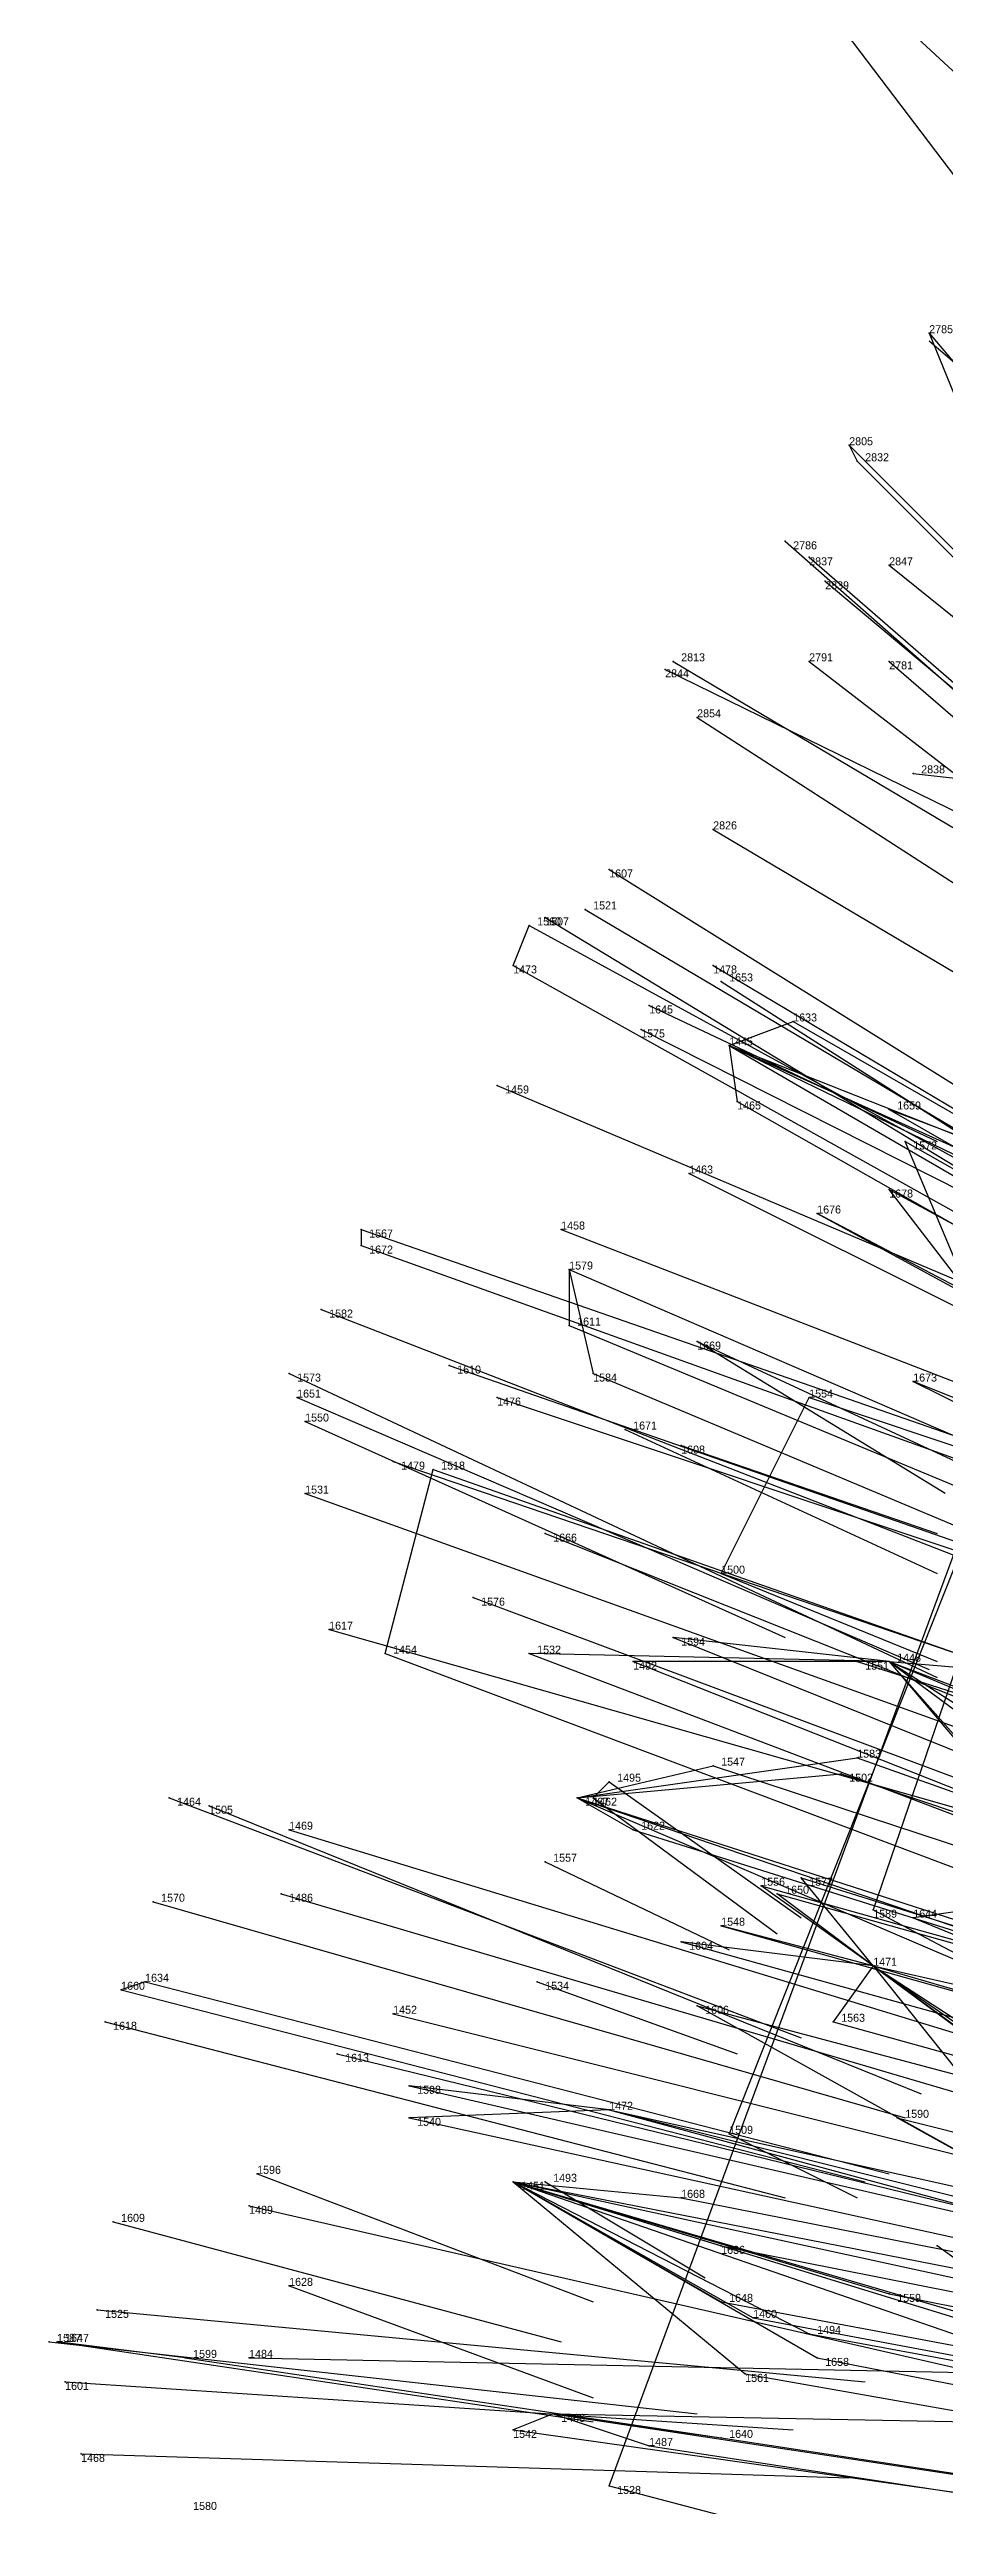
# Model space of a CAD drawing. Extents: x -0.5 to 0.59, y -0.5 to 0.58.
# Drawn here: x -0.491 to -0.379, y 0.0495 to 0.3565 of the extents above; entities that cross this region are included whole.
import ezdxf

# ---------------------------------------------------------------- set-up
doc = ezdxf.new("R2010")
doc.units = 0
for name, color, linetype in [('Facilities', 3, 'CONTINUOUS'), ('Facilities_lines', 3, 'CONTINUOUS'), ('Normals', 1, 'CONTINUOUS'), ('Source_points', 5, 'CONTINUOUS'), ('Text', 3, 'CONTINUOUS')]:
    doc.layers.add(name, color=color, linetype=linetype)

msp = doc.modelspace()

# ---------------------------------------------------------------- linework, layer by layer
at = {"layer": 'Facilities', "color": 3}
for p in [(-0.381, 0.321, -1.247), (-0.391, 0.307, -1.243), (-0.399, 0.295, -1.24), (-0.396, 0.293, -1.232), (-0.386, 0.292, -1.21), (-0.394, 0.29, -1.223), (-0.413, 0.28, -1.247), (-0.396, 0.28, -1.213), (-0.386, 0.28, -1.192), (-0.414, 0.279, -1.248), (-0.41, 0.273, -1.233), (-0.383, 0.266, -1.25), (-0.408, 0.259, -1.209), (-0.421, 0.254, -1.229), (-0.424, 0.249, -1.229), (-0.429, 0.248, -1.239), (-0.433, 0.242, -1.241), (-0.408, 0.242, -1.187), (-0.407, 0.24, -1.181), (-0.416, 0.237, -1.25), (-0.417, 0.234, -1.196), (-0.406, 0.232, -1.17), (-0.435, 0.227, -1.226), (-0.386, 0.224, -1.115), (-0.411, 0.216, -1.162), (-0.452, 0.209, -1.244), (-0.427, 0.209, -1.189), (-0.426, 0.204, -1.182), (-0.457, 0.199, -1.245), (-0.461, 0.191, -1.246), (-0.441, 0.192, -1.201), (-0.46, 0.188, -1.243), (-0.435, 0.188, -1.185), (-0.459, 0.185, -1.25), (-0.419, 0.184, -1.25), (-0.412, 0.182, -1.25), (-0.448, 0.18, -1.206), (-0.459, 0.176, -1.23), (-0.429, 0.171, -1.154), (-0.407, 0.166, -1.25), (-0.438, 0.163, -1.168), (-0.456, 0.159, -1.208), (-0.449, 0.156, -1.188), (-0.39, 0.155, -1.25), (-0.386, 0.155, -1.04), (-0.476, 0.138, -1.238), (-0.471, 0.137, -1.227), (-0.425, 0.138, -1.116), (-0.423, 0.138, -1.25), (-0.461, 0.134, -1.201), (-0.429, 0.13, -1.25), (-0.462, 0.126, -1.196), (-0.478, 0.125, -1.234), (-0.388, 0.117, -1.014), (-0.479, 0.115, -1.232), (-0.43, 0.115, -1.25), (-0.448, 0.111, -1.155), (-0.484, 0.11, -1.24), (-0.455, 0.106, -1.168), (-0.421, 0.099, -1.082), (-0.465, 0.091, -1.25), (-0.433, 0.09, -1.105), (-0.429, 0.09, -1.25), (-0.466, 0.087, -1.186), (-0.483, 0.085, -1.25), (-0.461, 0.077, -1.25), (-0.485, 0.074, -1.226), (-0.491, 0.07, -1.239), (-0.474, 0.068, -1.25), (-0.466, 0.068, -1.177), (-0.489, 0.065, -1.234), (-0.428, 0.061, -1.08), (-0.487, 0.056, -1.226), (-0.421, 0.052, -1.25)]:
    msp.add_point(p, dxfattribs=at)
at = {"layer": 'Facilities_lines', "color": 3}
for p, q in [((-0.381, 0.321, -1.247), (-0.368, 0.289, -1.25)), ((-0.391, 0.307, -1.243), (-0.39, 0.305, -1.25)), ((-0.421, 0.052, -1.25), (-0.34, 0.271, -1.25)), ((-0.433, 0.242, -1.241), (-0.431, 0.247, -1.242)), ((-0.346, 0.247, -1.25), (-0.406, 0.096, -1.25)), ((-0.346, 0.247, -1.25), (-0.388, 0.124, -1.25)), ((-0.406, 0.232, -1.17), (-0.398, 0.235, -1.157)), ((-0.406, 0.232, -1.17), (-0.405, 0.225, -1.158)), ((-0.406, 0.232, -1.17), (-0.338, 0.199, -0.98)), ((-0.406, 0.232, -1.17), (-0.335, 0.2, -0.975)), ((-0.406, 0.232, -1.17), (-0.33, 0.202, -0.968)), ((-0.386, 0.224, -1.115), (-0.304, 0.193, -0.9)), ((-0.376, 0.201, -1.067), (-0.384, 0.22, -1.105)), ((-0.376, 0.201, -1.067), (-0.386, 0.214, -1.104)), ((-0.452, 0.209, -1.244), (-0.452, 0.207, -1.242)), ((-0.376, 0.201, -1.067), (-0.395, 0.211, -1.12)), ((-0.426, 0.204, -1.182), (-0.423, 0.191, -1.161)), ((-0.426, 0.204, -1.182), (-0.426, 0.197, -1.173)), ((-0.379, 0.176, -1.044), (-0.41, 0.195, -1.135)), ((-0.407, 0.166, -1.25), (-0.396, 0.188, -1.25)), ((-0.338, 0.172, -0.949), (-0.383, 0.19, -1.069)), ((-0.449, 0.156, -1.188), (-0.443, 0.179, -1.194)), ((-0.386, 0.155, -1.04), (-0.413, 0.158, -1.104)), ((-0.386, 0.155, -1.04), (-0.431, 0.156, -1.145)), ((-0.386, 0.155, -1.04), (-0.418, 0.155, -1.115)), ((-0.386, 0.155, -1.04), (-0.364, 0.141, -0.976)), ((-0.386, 0.155, -1.04), (-0.359, 0.135, -0.959)), ((-0.386, 0.155, -1.04), (-0.358, 0.122, -0.945)), ((-0.386, 0.155, -1.04), (-0.378, 0.146, -1.014)), ((-0.386, 0.155, -1.04), (-0.35, 0.152, -0.955)), ((-0.386, 0.155, -1.04), (-0.338, 0.135, -0.909)), ((-0.425, 0.138, -1.116), (-0.39, 0.143, -1.039)), ((-0.425, 0.138, -1.116), (-0.408, 0.142, -1.08)), ((-0.425, 0.138, -1.116), (-0.392, 0.141, -1.04)), ((-0.423, 0.138, -1.25), (-0.421, 0.14, -1.25)), ((-0.425, 0.138, -1.116), (-0.36, 0.117, -0.946)), ((-0.425, 0.138, -1.116), (-0.369, 0.114, -0.964)), ((-0.425, 0.138, -1.116), (-0.418, 0.134, -1.097)), ((-0.388, 0.117, -1.014), (-0.402, 0.127, -1.054)), ((-0.388, 0.117, -1.014), (-0.4, 0.126, -1.049)), ((-0.388, 0.117, -1.014), (-0.397, 0.128, -1.042)), ((-0.376, 0.124, -1.25), (-0.383, 0.123, -1.25)), ((-0.388, 0.117, -1.014), (-0.412, 0.12, -1.072)), ((-0.388, 0.117, -1.014), (-0.407, 0.122, -1.063)), ((-0.388, 0.117, -1.014), (-0.393, 0.11, -1.02)), ((-0.388, 0.117, -1.014), (-0.365, 0.1, -0.947)), ((-0.388, 0.117, -1.014), (-0.362, 0.099, -0.937)), ((-0.388, 0.117, -1.014), (-0.376, 0.102, -0.974)), ((-0.388, 0.117, -1.014), (-0.368, 0.104, -0.958)), ((-0.388, 0.117, -1.014), (-0.358, 0.095, -0.925)), ((-0.388, 0.117, -1.014), (-0.304, 0.098, -0.798)), ((-0.479, 0.115, -1.232), (-0.482, 0.114, -1.239)), ((-0.367, 0.088, -0.942), (-0.41, 0.112, -1.062)), ((-0.421, 0.099, -1.082), (-0.446, 0.102, -1.143)), ((-0.421, 0.099, -1.082), (-0.446, 0.098, -1.14)), ((-0.421, 0.099, -1.082), (-0.369, 0.086, -0.947)), ((-0.421, 0.099, -1.082), (-0.336, 0.076, -0.86)), ((-0.367, 0.088, -0.942), (-0.385, 0.098, -0.992)), ((-0.433, 0.09, -1.105), (-0.403, 0.073, -1.025)), ((-0.433, 0.09, -1.105), (-0.368, 0.07, -0.938)), ((-0.433, 0.09, -1.105), (-0.396, 0.071, -1.005)), ((-0.433, 0.09, -1.105), (-0.386, 0.076, -0.983)), ((-0.433, 0.09, -1.105), (-0.404, 0.066, -1.023)), ((-0.433, 0.09, -1.105), (-0.407, 0.082, -1.038)), ((-0.433, 0.09, -1.105), (-0.407, 0.075, -1.035)), ((-0.433, 0.09, -1.105), (-0.395, 0.068, -1.001)), ((-0.433, 0.09, -1.105), (-0.412, 0.088, -1.054)), ((-0.433, 0.09, -1.105), (-0.355, 0.073, -0.906)), ((-0.433, 0.09, -1.105), (-0.351, 0.066, -0.894)), ((-0.433, 0.09, -1.105), (-0.349, 0.061, -0.884)), ((-0.204, -0.045, -1.25), (-0.38, 0.082, -1.25)), ((-0.474, 0.068, -1.25), (-0.49, 0.07, -1.25)), ((-0.428, 0.061, -1.08), (-0.433, 0.059, -1.093)), ((-0.428, 0.061, -1.08), (-0.416, 0.057, -1.05)), ((-0.428, 0.061, -1.08), (-0.376, 0.06, -0.951)), ((-0.428, 0.061, -1.08), (-0.407, 0.058, -1.027))]:
    msp.add_line(p, q, dxfattribs=at)
at = {"layer": 'Normals', "color": 1}
for p, q in [((-0.369, 0.329, -1.236), (-0.419, 0.395, -1.292)), ((-0.32, 0.3, -1.096), (-0.388, 0.363, -1.059)), ((-0.381, 0.321, -1.247), (-0.343, 0.276, -1.166)), ((-0.311, 0.26, -1.014), (-0.381, 0.32, -0.976)), ((-0.391, 0.307, -1.243), (-0.343, 0.259, -1.17)), ((-0.39, 0.305, -1.25), (-0.342, 0.257, -1.177)), ((-0.399, 0.295, -1.24), (-0.332, 0.236, -1.193)), ((-0.396, 0.293, -1.232), (-0.335, 0.24, -1.173)), ((-0.386, 0.292, -1.21), (-0.309, 0.23, -1.199)), ((-0.394, 0.29, -1.223), (-0.32, 0.228, -1.198)), ((-0.413, 0.28, -1.247), (-0.349, 0.242, -1.18)), ((-0.396, 0.28, -1.213), (-0.317, 0.219, -1.219)), ((-0.386, 0.28, -1.192), (-0.311, 0.215, -1.208)), ((-0.414, 0.279, -1.248), (-0.361, 0.253, -1.167)), ((-0.41, 0.273, -1.233), (-0.328, 0.22, -1.217)), ((-0.383, 0.266, -1.25), (-0.348, 0.262, -1.156)), ((-0.408, 0.259, -1.209), (-0.322, 0.208, -1.21)), ((-0.421, 0.254, -1.229), (-0.336, 0.201, -1.229)), ((-0.424, 0.249, -1.229), (-0.338, 0.198, -1.239)), ((-0.431, 0.247, -1.242), (-0.345, 0.2, -1.224)), ((-0.429, 0.248, -1.239), (-0.345, 0.197, -1.221)), ((-0.433, 0.242, -1.241), (-0.347, 0.194, -1.223)), ((-0.408, 0.242, -1.187), (-0.324, 0.192, -1.207)), ((-0.407, 0.24, -1.181), (-0.327, 0.189, -1.213)), ((-0.416, 0.237, -1.25), (-0.38, 0.22, -1.158)), ((-0.417, 0.234, -1.196), (-0.33, 0.19, -1.218)), ((-0.398, 0.235, -1.157), (-0.318, 0.189, -1.193)), ((-0.406, 0.232, -1.17), (-0.325, 0.185, -1.205)), ((-0.435, 0.227, -1.226), (-0.343, 0.188, -1.228)), ((-0.405, 0.225, -1.158), (-0.324, 0.179, -1.194)), ((-0.386, 0.224, -1.115), (-0.306, 0.178, -1.153)), ((-0.384, 0.22, -1.105), (-0.303, 0.174, -1.144)), ((-0.411, 0.216, -1.162), (-0.327, 0.174, -1.194)), ((-0.386, 0.214, -1.104), (-0.305, 0.17, -1.142)), ((-0.452, 0.209, -1.244), (-0.36, 0.177, -1.22)), ((-0.427, 0.209, -1.189), (-0.334, 0.173, -1.2)), ((-0.395, 0.211, -1.12), (-0.314, 0.167, -1.159)), ((-0.452, 0.207, -1.242), (-0.36, 0.174, -1.218)), ((-0.426, 0.204, -1.182), (-0.338, 0.166, -1.209)), ((-0.457, 0.199, -1.245), (-0.372, 0.166, -1.202)), ((-0.426, 0.197, -1.173), (-0.337, 0.16, -1.202)), ((-0.41, 0.195, -1.135), (-0.326, 0.156, -1.173)), ((-0.461, 0.191, -1.246), (-0.38, 0.153, -1.2)), ((-0.441, 0.192, -1.201), (-0.346, 0.159, -1.21)), ((-0.423, 0.191, -1.161), (-0.335, 0.154, -1.19)), ((-0.46, 0.188, -1.243), (-0.381, 0.154, -1.193)), ((-0.435, 0.188, -1.185), (-0.342, 0.157, -1.204)), ((-0.396, 0.188, -1.25), (-0.369, 0.179, -1.154)), ((-0.383, 0.19, -1.069), (-0.3, 0.149, -1.107)), ((-0.459, 0.185, -1.25), (-0.399, 0.158, -1.175)), ((-0.419, 0.184, -1.25), (-0.38, 0.166, -1.16)), ((-0.412, 0.182, -1.25), (-0.38, 0.171, -1.156)), ((-0.448, 0.18, -1.206), (-0.354, 0.148, -1.218)), ((-0.443, 0.179, -1.194), (-0.349, 0.146, -1.209)), ((-0.459, 0.176, -1.23), (-0.367, 0.143, -1.21)), ((-0.429, 0.171, -1.154), (-0.341, 0.136, -1.185)), ((-0.407, 0.166, -1.25), (-0.38, 0.155, -1.154)), ((-0.438, 0.163, -1.168), (-0.347, 0.129, -1.192)), ((-0.456, 0.159, -1.208), (-0.361, 0.132, -1.196)), ((-0.413, 0.158, -1.104), (-0.326, 0.123, -1.141)), ((-0.449, 0.156, -1.188), (-0.356, 0.121, -1.204)), ((-0.431, 0.156, -1.145), (-0.344, 0.123, -1.182)), ((-0.418, 0.155, -1.115), (-0.332, 0.121, -1.153)), ((-0.39, 0.155, -1.25), (-0.368, 0.148, -1.153)), ((-0.386, 0.155, -1.04), (-0.299, 0.122, -1.077)), ((-0.408, 0.142, -1.08), (-0.32, 0.113, -1.117)), ((-0.39, 0.143, -1.039), (-0.303, 0.112, -1.077)), ((-0.421, 0.14, -1.25), (-0.397, 0.123, -1.154)), ((-0.392, 0.141, -1.04), (-0.303, 0.111, -1.077)), ((-0.476, 0.138, -1.238), (-0.397, 0.108, -1.183)), ((-0.471, 0.137, -1.227), (-0.382, 0.101, -1.2)), ((-0.425, 0.138, -1.116), (-0.337, 0.108, -1.154)), ((-0.423, 0.138, -1.25), (-0.4, 0.121, -1.154)), ((-0.461, 0.134, -1.201), (-0.366, 0.105, -1.211)), ((-0.418, 0.134, -1.097), (-0.329, 0.106, -1.134)), ((-0.429, 0.13, -1.25), (-0.406, 0.119, -1.153)), ((-0.462, 0.126, -1.196), (-0.367, 0.098, -1.212)), ((-0.402, 0.127, -1.054), (-0.313, 0.102, -1.091)), ((-0.4, 0.126, -1.049), (-0.311, 0.101, -1.086)), ((-0.397, 0.128, -1.042), (-0.308, 0.1, -1.079)), ((-0.478, 0.125, -1.234), (-0.384, 0.098, -1.213)), ((-0.388, 0.124, -1.25), (-0.371, 0.115, -1.152)), ((-0.383, 0.123, -1.25), (-0.366, 0.116, -1.152)), ((-0.412, 0.12, -1.072), (-0.322, 0.095, -1.109)), ((-0.407, 0.122, -1.063), (-0.318, 0.097, -1.101)), ((-0.388, 0.117, -1.014), (-0.299, 0.091, -1.05)), ((-0.482, 0.114, -1.239), (-0.389, 0.09, -1.212)), ((-0.479, 0.115, -1.232), (-0.386, 0.091, -1.206)), ((-0.43, 0.115, -1.25), (-0.405, 0.106, -1.153)), ((-0.448, 0.111, -1.155), (-0.356, 0.088, -1.187)), ((-0.41, 0.112, -1.062), (-0.32, 0.088, -1.099)), ((-0.484, 0.11, -1.24), (-0.399, 0.088, -1.192)), ((-0.393, 0.11, -1.02), (-0.303, 0.085, -1.057)), ((-0.455, 0.106, -1.168), (-0.361, 0.083, -1.194)), ((-0.446, 0.102, -1.143), (-0.355, 0.081, -1.18)), ((-0.421, 0.099, -1.082), (-0.331, 0.079, -1.12)), ((-0.446, 0.098, -1.14), (-0.355, 0.078, -1.177)), ((-0.406, 0.096, -1.25), (-0.39, 0.088, -1.152)), ((-0.385, 0.098, -0.992), (-0.294, 0.075, -1.029)), ((-0.465, 0.091, -1.25), (-0.423, 0.075, -1.161)), ((-0.433, 0.09, -1.105), (-0.341, 0.072, -1.141)), ((-0.429, 0.09, -1.25), (-0.409, 0.078, -1.153)), ((-0.466, 0.087, -1.186), (-0.37, 0.065, -1.2)), ((-0.412, 0.088, -1.054), (-0.321, 0.07, -1.091)), ((-0.483, 0.085, -1.25), (-0.427, 0.07, -1.168)), ((-0.407, 0.082, -1.038), (-0.316, 0.064, -1.075)), ((-0.38, 0.082, -1.25), (-0.38, 0.082, -1.15)), ((-0.461, 0.077, -1.25), (-0.423, 0.063, -1.158)), ((-0.485, 0.074, -1.226), (-0.389, 0.065, -1.2)), ((-0.407, 0.075, -1.035), (-0.316, 0.058, -1.072)), ((-0.386, 0.076, -0.983), (-0.295, 0.058, -1.02)), ((-0.403, 0.073, -1.025), (-0.312, 0.056, -1.062)), ((-0.396, 0.071, -1.005), (-0.304, 0.054, -1.042)), ((-0.491, 0.07, -1.239), (-0.41, 0.061, -1.181)), ((-0.49, 0.07, -1.25), (-0.423, 0.06, -1.176)), ((-0.474, 0.068, -1.25), (-0.407, 0.058, -1.176)), ((-0.466, 0.068, -1.177), (-0.368, 0.066, -1.197)), ((-0.395, 0.068, -1.001), (-0.303, 0.05, -1.037)), ((-0.489, 0.065, -1.234), (-0.398, 0.059, -1.194)), ((-0.404, 0.066, -1.023), (-0.313, 0.05, -1.06)), ((-0.433, 0.059, -1.093), (-0.341, 0.046, -1.13)), ((-0.428, 0.061, -1.08), (-0.335, 0.047, -1.116)), ((-0.487, 0.056, -1.226), (-0.391, 0.053, -1.201)), ((-0.416, 0.057, -1.05), (-0.324, 0.043, -1.086)), ((-0.407, 0.058, -1.027), (-0.315, 0.044, -1.065)), ((-0.421, 0.052, -1.25), (-0.402, 0.047, -1.152))]:
    msp.add_line(p, q, dxfattribs=at)
at = {"layer": 'Source_points', "color": 5}
for p in [(-0.39, 0.305, -1.25), (-0.431, 0.247, -1.242), (-0.398, 0.235, -1.157), (-0.405, 0.225, -1.158), (-0.384, 0.22, -1.105), (-0.386, 0.214, -1.104), (-0.395, 0.211, -1.12), (-0.452, 0.207, -1.242), (-0.426, 0.197, -1.173), (-0.41, 0.195, -1.135), (-0.423, 0.191, -1.161), (-0.396, 0.188, -1.25), (-0.383, 0.19, -1.069), (-0.443, 0.179, -1.194), (-0.413, 0.158, -1.104), (-0.431, 0.156, -1.145), (-0.418, 0.155, -1.115), (-0.408, 0.142, -1.08), (-0.39, 0.143, -1.039), (-0.421, 0.14, -1.25), (-0.392, 0.141, -1.04), (-0.418, 0.134, -1.097), (-0.402, 0.127, -1.054), (-0.4, 0.126, -1.049), (-0.397, 0.128, -1.042), (-0.388, 0.124, -1.25), (-0.383, 0.123, -1.25), (-0.412, 0.12, -1.072), (-0.407, 0.122, -1.063), (-0.482, 0.114, -1.239), (-0.41, 0.112, -1.062), (-0.393, 0.11, -1.02), (-0.446, 0.102, -1.143), (-0.446, 0.098, -1.14), (-0.406, 0.096, -1.25), (-0.385, 0.098, -0.992), (-0.412, 0.088, -1.054), (-0.407, 0.082, -1.038), (-0.38, 0.082, -1.25), (-0.407, 0.075, -1.035), (-0.386, 0.076, -0.983), (-0.403, 0.073, -1.025), (-0.396, 0.071, -1.005), (-0.49, 0.07, -1.25), (-0.395, 0.068, -1.001), (-0.404, 0.066, -1.023), (-0.433, 0.059, -1.093), (-0.416, 0.057, -1.05), (-0.407, 0.058, -1.027)]:
    msp.add_point(p, dxfattribs=at)

# ---------------------------------------------------------------- texts
at = {"layer": 'Text', "color": 3}
for s, p in [('2785', (-0.381, 0.321, -1.247)), ('2805', (-0.391, 0.307, -1.243)), ('2832', (-0.389, 0.305, -1.25)), ('2786', (-0.398, 0.294, -1.24)), ('2837', (-0.396, 0.292, -1.232)), ('2847', (-0.386, 0.292, -1.21)), ('2839', (-0.394, 0.289, -1.223)), ('2813', (-0.412, 0.28, -1.247)), ('2791', (-0.396, 0.28, -1.213)), ('2781', (-0.386, 0.279, -1.192)), ('2844', (-0.414, 0.278, -1.248)), ('2854', (-0.41, 0.273, -1.233)), ('2838', (-0.382, 0.266, -1.25)), ('2826', (-0.408, 0.259, -1.209)), ('1607', (-0.421, 0.253, -1.229)), ('1521', (-0.423, 0.249, -1.229)), ('1560', (-0.43, 0.247, -1.242)), ('1507', (-0.429, 0.247, -1.239)), ('1473', (-0.433, 0.241, -1.241)), ('1478', (-0.408, 0.241, -1.187)), ('1653', (-0.406, 0.24, -1.181)), ('1645', (-0.416, 0.236, -1.25)), ('1575', (-0.417, 0.233, -1.196)), ('1633', (-0.398, 0.235, -1.157)), ('1445', (-0.406, 0.232, -1.17)), ('1459', (-0.434, 0.226, -1.226)), ('1465', (-0.405, 0.224, -1.158)), ('1659', (-0.385, 0.224, -1.115)), ('1572', (-0.383, 0.219, -1.105)), ('1463', (-0.411, 0.216, -1.162)), ('1676', (-0.395, 0.211, -1.12)), ('1678', (-0.386, 0.213, -1.104)), ('1567', (-0.451, 0.208, -1.244)), ('1458', (-0.427, 0.209, -1.189)), ('1672', (-0.451, 0.206, -1.242)), ('1579', (-0.426, 0.204, -1.182)), ('1582', (-0.456, 0.198, -1.245)), ('1611', (-0.425, 0.197, -1.173)), ('1669', (-0.41, 0.194, -1.135)), ('1573', (-0.46, 0.19, -1.246)), ('1610', (-0.44, 0.191, -1.201)), ('1584', (-0.423, 0.19, -1.161)), ('1673', (-0.383, 0.19, -1.069)), ('1651', (-0.46, 0.188, -1.243)), ('1476', (-0.435, 0.187, -1.185)), ('1554', (-0.396, 0.188, -1.25)), ('1550', (-0.459, 0.185, -1.25)), ('1671', (-0.418, 0.184, -1.25)), ('1608', (-0.412, 0.181, -1.25)), ('1479', (-0.447, 0.179, -1.206)), ('1518', (-0.442, 0.179, -1.194)), ('1531', (-0.459, 0.176, -1.23)), ('1666', (-0.428, 0.17, -1.154)), ('1500', (-0.407, 0.166, -1.25)), ('1576', (-0.437, 0.162, -1.168)), ('1617', (-0.456, 0.159, -1.208)), ('1454', (-0.448, 0.156, -1.188)), ('1532', (-0.43, 0.156, -1.145)), ('1594', (-0.412, 0.157, -1.104)), ('1492', (-0.418, 0.154, -1.115)), ('1551', (-0.389, 0.154, -1.25)), ('1448', (-0.385, 0.155, -1.04)), ('1547', (-0.407, 0.142, -1.08)), ('1583', (-0.39, 0.143, -1.039)), ('1495', (-0.42, 0.14, -1.25)), ('1502', (-0.391, 0.14, -1.04)), ('1464', (-0.475, 0.137, -1.238)), ('1505', (-0.471, 0.136, -1.227)), ('1467', (-0.424, 0.137, -1.116)), ('1462', (-0.423, 0.137, -1.25)), ('1469', (-0.461, 0.134, -1.201)), ('1622', (-0.417, 0.134, -1.097)), ('1557', (-0.428, 0.13, -1.25)), ('1570', (-0.477, 0.125, -1.234)), ('1486', (-0.461, 0.125, -1.196)), ('1556', (-0.402, 0.127, -1.054)), ('1650', (-0.399, 0.126, -1.049)), ('1577', (-0.396, 0.127, -1.042)), ('1548', (-0.407, 0.122, -1.063)), ('1589', (-0.388, 0.123, -1.25)), ('1644', (-0.383, 0.123, -1.25)), ('1604', (-0.411, 0.119, -1.072)), ('1471', (-0.388, 0.117, -1.014)), ('1660', (-0.482, 0.114, -1.239)), ('1634', (-0.479, 0.115, -1.232)), ('1534', (-0.429, 0.114, -1.25)), ('1452', (-0.448, 0.111, -1.155)), ('1606', (-0.409, 0.111, -1.062)), ('1563', (-0.392, 0.11, -1.02)), ('1618', (-0.483, 0.109, -1.24)), ('1613', (-0.454, 0.105, -1.168)), ('1598', (-0.445, 0.101, -1.143)), ('1472', (-0.421, 0.099, -1.082)), ('1590', (-0.384, 0.098, -0.992)), ('1540', (-0.445, 0.097, -1.14)), ('1509', (-0.406, 0.096, -1.25)), ('1596', (-0.465, 0.091, -1.25)), ('1451', (-0.432, 0.089, -1.105)), ('1493', (-0.428, 0.09, -1.25)), ('1609', (-0.482, 0.085, -1.25)), ('1489', (-0.466, 0.086, -1.186)), ('1668', (-0.412, 0.088, -1.054)), ('1636', (-0.407, 0.081, -1.038)), ('1628', (-0.461, 0.077, -1.25)), ('1525', (-0.484, 0.073, -1.226)), ('1648', (-0.406, 0.075, -1.035)), ('1460', (-0.403, 0.073, -1.025)), ('1559', (-0.385, 0.075, -0.983)), ('1587', (-0.49, 0.07, -1.239)), ('1647', (-0.489, 0.07, -1.25)), ('1494', (-0.395, 0.071, -1.005)), ('1599', (-0.473, 0.068, -1.25)), ('1484', (-0.466, 0.068, -1.177)), ('1658', (-0.394, 0.067, -1.001)), ('1601', (-0.489, 0.064, -1.234)), ('1561', (-0.404, 0.065, -1.023)), ('1542', (-0.433, 0.058, -1.093)), ('1466', (-0.427, 0.06, -1.08)), ('1640', (-0.406, 0.058, -1.027)), ('1468', (-0.487, 0.055, -1.226)), ('1487', (-0.416, 0.057, -1.05)), ('1580', (-0.473, 0.049, -1.19)), ('1528', (-0.42, 0.051, -1.25))]:
    msp.add_text(s, height=0.001, dxfattribs=at).set_placement(p)

doc.saveas('drawing.dxf')
